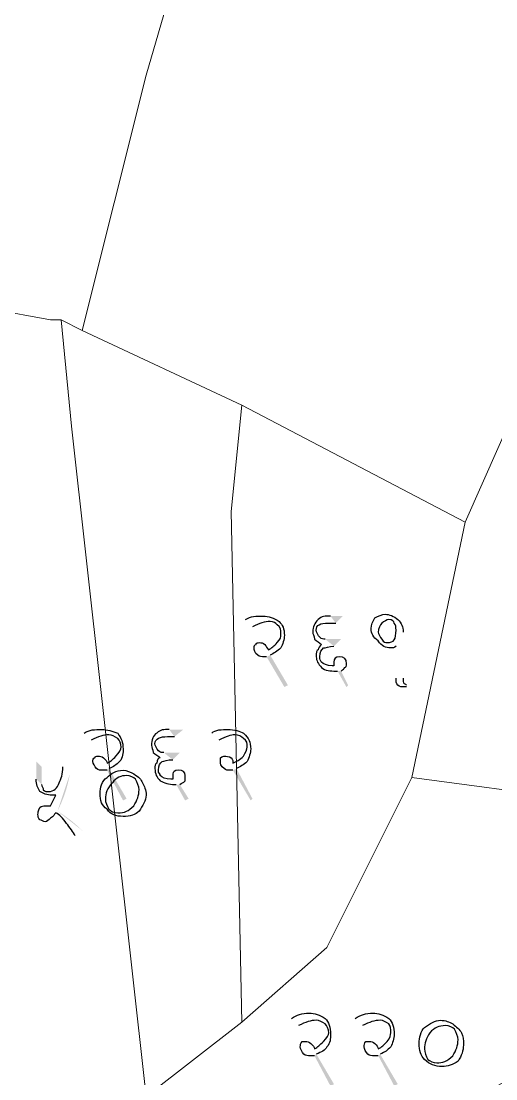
# Model space of a CAD drawing. Header units: metres. Extents: x 345912 to 349030, y 3061206 to 3061792.
# Drawn here: x 346064.92 to 346078.53, y 3061277.5 to 3061307.8 of the extents above; entities that cross this region are included whole.
import ezdxf

# ---------------------------------------------------------------- set-up
doc = ezdxf.new("R2010")
doc.units = ezdxf.units.M
doc.header["$MEASUREMENT"] = 0
doc.layers.add('PDF5_Geometry', color=7, linetype='Continuous')
doc.layers.add('PDF5_Solid Fills', color=7, linetype='Continuous')

msp = doc.modelspace()

# ---------------------------------------------------------------- hatches: boundary and pattern name
at = {"layer": 'PDF5_Solid Fills', "transparency": 33554559}
h = msp.add_hatch(color=256, dxfattribs=at)
h.paths.add_polyline_path([(346071.54974, 3061290.45085), (346071.34654, 3061290.65405)], flags=0)
h.paths.add_polyline_path([(346072.05774, 3061289.63805), (346072.56574, 3061288.77445), (346072.46414, 3061288.72365), (346071.95614, 3061289.58725)], flags=0)
h.paths.add_polyline_path([(346073.93734, 3061290.55245), (346074.14054, 3061290.75565), (346073.78494, 3061290.75565)], flags=0)
h.paths.add_polyline_path([(346073.98814, 3061289.18085), (346074.24214, 3061288.72365), (346074.29294, 3061288.77445), (346074.08974, 3061289.18085)], flags=0)
h.paths.add_polyline_path([(346073.88654, 3061289.89205), (346074.08974, 3061290.09525), (346073.63254, 3061290.09525)], flags=0)
h.paths.add_polyline_path([(346075.86774, 3061290.29845), (346075.86774, 3061288.97765)], flags=0)
h.paths.add_polyline_path([(346075.96934, 3061288.77445), (346075.96934, 3061288.72365)], flags=0)
h = msp.add_hatch(color=256, dxfattribs=at)
h.paths.add_polyline_path([(346066.92694, 3061287.19963), (346066.72374, 3061287.40283)], flags=0)
h.paths.add_polyline_path([(346067.43494, 3061286.38683), (346067.94294, 3061285.52323), (346067.84134, 3061285.47243), (346067.38414, 3061286.33603)], flags=0)
h.paths.add_polyline_path([(346069.31454, 3061287.30123), (346069.56854, 3061287.50443), (346069.16214, 3061287.50443)], flags=0)
h.paths.add_polyline_path([(346069.36534, 3061285.92963), (346069.61934, 3061285.47243), (346069.72094, 3061285.52323), (346069.46694, 3061285.92963)], flags=0)
h.paths.add_polyline_path([(346069.26374, 3061286.64083), (346069.46694, 3061286.84403), (346069.00974, 3061286.84403)], flags=0)
h.paths.add_polyline_path([(346070.58454, 3061287.19963), (346070.38134, 3061287.40283)], flags=0)
h.paths.add_polyline_path([(346071.09254, 3061286.38683), (346071.54974, 3061285.52323), (346071.49894, 3061285.47243), (346070.99094, 3061286.33603)], flags=0)
h = msp.add_hatch(color=256, dxfattribs=at)
h.paths.add_polyline_path([(346063.72653, 3061286.18365), (346063.52333, 3061286.38685)], flags=0)
h.paths.add_polyline_path([(346064.28533, 3061285.37085), (346064.74253, 3061284.50725), (346064.64093, 3061284.45645), (346064.18373, 3061285.32005)], flags=0)
h.paths.add_polyline_path([(346066.11413, 3061286.43765), (346066.31733, 3061286.23445)], flags=0)
h.paths.add_polyline_path([(346065.96173, 3061285.16765, 0.07569992), (346066.31733, 3061286.23445)], flags=0)
h.paths.add_polyline_path([(346066.67293, 3061284.60885, 0.05915123), (346065.96173, 3061285.16765)], flags=0)
h.paths.add_polyline_path([(346066.67293, 3061284.60885), (346066.46973, 3061284.45645)], flags=0)
h.paths.add_polyline_path([(346065.35213, 3061286.08205), (346065.35213, 3061286.59005), (346065.50453, 3061286.43765), (346065.50453, 3061285.92965)], flags=0)
h = msp.add_hatch(color=256, dxfattribs=at)
h.paths.add_polyline_path([(346072.87053, 3061279.02085), (346072.66733, 3061279.22405)], flags=0)
h.paths.add_polyline_path([(346073.37853, 3061278.20805), (346073.88653, 3061277.34445), (346073.78493, 3061277.29365), (346073.32773, 3061278.15725)], flags=0)
h.paths.add_polyline_path([(346074.69933, 3061279.02085), (346074.49613, 3061279.22405)], flags=0)
h.paths.add_polyline_path([(346075.20733, 3061278.20805), (346075.71533, 3061277.34445), (346075.61373, 3061277.29365), (346075.15653, 3061278.15725)], flags=0)

# ---------------------------------------------------------------- linework, layer by layer
at = {"layer": 'PDF5_Geometry', "lineweight": 9}
for points in [[(346076.42653, 3061327.89044), (346074.90254, 3061324.53764), (346068.80653, 3061325.75683), (346067.28254, 3061323.31844), (346070.33053, 3061321.79444), (346072.76895, 3061320.88004), (346068.50175, 3061306.24963), (346066.67294, 3061298.93444), (346066.06333, 3061299.23925), (346065.75854, 3061299.23925), (346062.40574, 3061299.84884), (346063.32014, 3061305.64004), (346059.05293, 3061307.77365), (346059.66254, 3061321.79444), (346063.62493, 3061323.31844), (346066.97773, 3061328.80485)], [(346076.42653, 3061327.89044), (346074.90254, 3061324.53764), (346068.80653, 3061325.75683), (346067.28254, 3061323.31844), (346070.33053, 3061321.79444), (346072.76895, 3061320.88004), (346068.50175, 3061306.24963), (346066.67294, 3061298.93444), (346066.06333, 3061299.23925), (346065.75854, 3061299.23925), (346062.40574, 3061299.84884), (346063.32014, 3061305.64004), (346059.05293, 3061307.77365), (346059.66254, 3061321.79444), (346063.62493, 3061323.31844), (346066.97773, 3061328.80485)], [(346088.31373, 3061318.13683), (346087.39933, 3061314.78403), (346084.04653, 3061304.72564), (346080.08414, 3061298.93444), (346077.64574, 3061293.44803), (346071.24493, 3061296.80085), (346066.67294, 3061298.93444), (346068.50175, 3061306.24963), (346072.76895, 3061320.88004), (346085.57053, 3061319.35604)], [(346088.31373, 3061318.13683), (346087.39933, 3061314.78403), (346084.04653, 3061304.72564), (346080.08414, 3061298.93444), (346077.64574, 3061293.44803), (346071.24493, 3061296.80085), (346066.67294, 3061298.93444), (346068.50175, 3061306.24963), (346072.76895, 3061320.88004), (346085.57053, 3061319.35604)], [(346094.10493, 3061302.59205), (346096.84814, 3061302.59205), (346098.06734, 3061302.59205), (346098.06734, 3061301.67764), (346095.93373, 3061290.40004), (346095.01933, 3061286.43764), (346087.39933, 3061286.13284), (346085.87534, 3061285.82803), (346080.69373, 3061285.52324), (346076.12175, 3061286.13284), (346077.64574, 3061293.44803), (346080.08414, 3061298.93444), (346084.04653, 3061304.72564)], [(346094.10493, 3061302.59205), (346096.84814, 3061302.59205), (346098.06734, 3061302.59205), (346098.06734, 3061301.67764), (346095.93373, 3061290.40004), (346095.01933, 3061286.43764), (346087.39933, 3061286.13284), (346085.87534, 3061285.82803), (346080.69373, 3061285.52324), (346076.12175, 3061286.13284), (346077.64574, 3061293.44803), (346080.08414, 3061298.93444), (346084.04653, 3061304.72564)], [(346066.06333, 3061299.23925), (346066.36814, 3061296.19123), (346068.50175, 3061276.98884), (346065.45373, 3061275.46485), (346065.14895, 3061275.46485), (346060.88174, 3061273.63604), (346058.74814, 3061272.41683), (346058.44334, 3061273.63604), (346057.52894, 3061283.08485), (346064.53933, 3061283.38963), (346064.53933, 3061287.65683), (346063.32014, 3061290.40004), (346062.40574, 3061292.83844), (346062.40574, 3061299.84884), (346065.75854, 3061299.23925)], [(346066.06333, 3061299.23925), (346066.36814, 3061296.19123), (346068.50175, 3061276.98884), (346065.45373, 3061275.46485), (346065.14895, 3061275.46485), (346060.88174, 3061273.63604), (346058.74814, 3061272.41683), (346058.44334, 3061273.63604), (346057.52894, 3061283.08485), (346064.53933, 3061283.38963), (346064.53933, 3061287.65683), (346063.32014, 3061290.40004), (346062.40574, 3061292.83844), (346062.40574, 3061299.84884), (346065.75854, 3061299.23925)], [(346066.67294, 3061298.93444), (346071.24493, 3061296.80085), (346070.94014, 3061293.75284), (346071.24493, 3061279.12243), (346068.50175, 3061276.98884), (346066.36814, 3061296.19123), (346066.06333, 3061299.23925)], [(346066.67294, 3061298.93444), (346071.24493, 3061296.80085), (346070.94014, 3061293.75284), (346071.24493, 3061279.12243), (346068.50175, 3061276.98884), (346066.36814, 3061296.19123), (346066.06333, 3061299.23925)], [(346077.64574, 3061293.44803), (346076.12175, 3061286.13284), (346073.68333, 3061281.25604), (346071.24493, 3061279.12243), (346070.94014, 3061293.75284), (346071.24493, 3061296.80085)], [(346077.64574, 3061293.44803), (346076.12175, 3061286.13284), (346073.68333, 3061281.25604), (346071.24493, 3061279.12243), (346070.94014, 3061293.75284), (346071.24493, 3061296.80085)], [(346085.87534, 3061285.82803), (346086.48493, 3061281.56085), (346085.87534, 3061281.25604), (346078.56014, 3061277.29365), (346075.20734, 3061274.85523), (346070.33053, 3061272.72164), (346065.75854, 3061271.50243), (346065.14895, 3061275.46485), (346065.45373, 3061275.46485), (346068.50175, 3061276.98884), (346071.24493, 3061279.12243), (346073.68333, 3061281.25604), (346076.12175, 3061286.13284), (346080.69373, 3061285.52324)], [(346085.87534, 3061285.82803), (346086.48493, 3061281.56085), (346085.87534, 3061281.25604), (346078.56014, 3061277.29365), (346075.20734, 3061274.85523), (346070.33053, 3061272.72164), (346065.75854, 3061271.50243), (346065.14895, 3061275.46485), (346065.45373, 3061275.46485), (346068.50175, 3061276.98884), (346071.24493, 3061279.12243), (346073.68333, 3061281.25604), (346076.12175, 3061286.13284), (346080.69373, 3061285.52324)]]:
    msp.add_lwpolyline(points, close=True, dxfattribs=at)
at = {"layer": 'PDF5_Geometry', "lineweight": 25}
for points in [[(346071.34654, 3061290.65405), (346071.49894, 3061290.75565), (346071.65134, 3061290.75565), (346071.85454, 3061290.75565)], [(346071.85454, 3061290.75565), (346072.00694, 3061290.75565), (346072.15934, 3061290.70485), (346072.31174, 3061290.60325)], [(346073.78494, 3061290.75565), (346073.63254, 3061290.75565), (346073.53094, 3061290.75565), (346073.42934, 3061290.65405)], [(346074.95334, 3061290.40005), (346074.95334, 3061290.50165), (346075.00414, 3061290.60325), (346075.05494, 3061290.70485)], [(346075.05494, 3061290.70485), (346075.15654, 3061290.75565), (346075.25814, 3061290.80645), (346075.35974, 3061290.80645)], [(346075.35974, 3061290.80645), (346075.46134, 3061290.80645), (346075.61374, 3061290.75565), (346075.71534, 3061290.65405)], [(346072.05774, 3061290.60325), (346071.90534, 3061290.60325), (346071.75294, 3061290.55245), (346071.54974, 3061290.45085)], [(346072.26094, 3061290.50165), (346072.21014, 3061290.55245), (346072.15934, 3061290.60325), (346072.05774, 3061290.60325)], [(346072.36254, 3061290.24765), (346072.36254, 3061290.34925), (346072.36254, 3061290.45085), (346072.26094, 3061290.50165)], [(346072.31174, 3061290.60325), (346072.41334, 3061290.50165), (346072.46414, 3061290.40005), (346072.46414, 3061290.19685)], [(346073.42934, 3061290.65405), (346073.32774, 3061290.55245), (346073.27694, 3061290.45085), (346073.27694, 3061290.29845)], [(346073.37854, 3061290.34925), (346073.37854, 3061290.50165), (346073.48014, 3061290.55245), (346073.73414, 3061290.55245)], [(346073.73414, 3061290.55245), (346073.78494, 3061290.55245), (346073.78494, 3061290.55245), (346073.83574, 3061290.55245)], [(346073.83574, 3061290.55245), (346073.88654, 3061290.55245), (346073.93734, 3061290.55245), (346073.93734, 3061290.55245)], [(346075.15654, 3061290.04445), (346075.00414, 3061290.14605), (346074.95334, 3061290.24765), (346074.95334, 3061290.40005)], [(346075.25814, 3061290.55245), (346075.20734, 3061290.50165), (346075.15654, 3061290.40005), (346075.15654, 3061290.29845)], [(346075.46134, 3061290.65405), (346075.41054, 3061290.65405), (346075.30894, 3061290.60325), (346075.25814, 3061290.55245)], [(346075.61374, 3061290.55245), (346075.61374, 3061290.60325), (346075.56294, 3061290.65405), (346075.46134, 3061290.65405)], [(346075.66454, 3061290.34925), (346075.66454, 3061290.45085), (346075.66454, 3061290.50165), (346075.61374, 3061290.55245)], [(346075.71534, 3061290.65405), (346075.81694, 3061290.55245), (346075.86774, 3061290.45085), (346075.86774, 3061290.29845)], [(346072.26094, 3061289.99365), (346072.36254, 3061290.09525), (346072.36254, 3061290.14605), (346072.36254, 3061290.24765)], [(346072.46414, 3061290.19685), (346072.46414, 3061290.09525), (346072.41334, 3061289.94285), (346072.36254, 3061289.84125)], [(346073.27694, 3061290.29845), (346073.27694, 3061290.24765), (346073.32774, 3061290.19685), (346073.32774, 3061290.09525)], [(346073.32774, 3061290.09525), (346073.37854, 3061290.04445), (346073.48014, 3061289.99365), (346073.53094, 3061289.94285)], [(346073.48014, 3061290.14605), (346073.42934, 3061290.19685), (346073.37854, 3061290.29845), (346073.37854, 3061290.34925)], [(346073.63254, 3061290.09525), (346073.58174, 3061290.09525), (346073.53094, 3061290.09525), (346073.48014, 3061290.14605)], [(346075.15654, 3061290.29845), (346075.15654, 3061290.24765), (346075.20734, 3061290.14605), (346075.25814, 3061290.09525)], [(346075.25814, 3061290.09525), (346075.30894, 3061289.99365), (346075.35974, 3061289.99365), (346075.41054, 3061289.99365)], [(346075.41054, 3061289.99365), (346075.61374, 3061289.99365), (346075.66454, 3061290.09525), (346075.66454, 3061290.34925)], [(346071.60054, 3061289.84125), (346071.60054, 3061289.89205), (346071.60054, 3061289.94285), (346071.65134, 3061289.94285)], [(346071.70214, 3061289.63805), (346071.60054, 3061289.68885), (346071.60054, 3061289.79045), (346071.60054, 3061289.84125)], [(346071.65134, 3061289.94285), (346071.65134, 3061289.99365), (346071.70214, 3061289.99365), (346071.75294, 3061289.99365)], [(346071.75294, 3061289.99365), (346071.80374, 3061289.99365), (346071.85454, 3061289.99365), (346071.90534, 3061289.94285)], [(346071.90534, 3061289.94285), (346071.95614, 3061289.89205), (346071.95614, 3061289.84125), (346072.00694, 3061289.79045)], [(346072.00694, 3061289.79045), (346072.10854, 3061289.84125), (346072.15934, 3061289.89205), (346072.26094, 3061289.99365)], [(346072.36254, 3061289.84125), (346072.26094, 3061289.73965), (346072.15934, 3061289.68885), (346072.05774, 3061289.63805)], [(346073.42934, 3061289.79045), (346073.37854, 3061289.79045), (346073.37854, 3061289.68885), (346073.37854, 3061289.58725)], [(346073.53094, 3061289.94285), (346073.48014, 3061289.89205), (346073.42934, 3061289.84125), (346073.42934, 3061289.79045)], [(346073.48014, 3061289.58725), (346073.48014, 3061289.73965), (346073.53094, 3061289.79045), (346073.58174, 3061289.84125)], [(346073.58174, 3061289.84125), (346073.63254, 3061289.84125), (346073.73414, 3061289.89205), (346073.88654, 3061289.89205)], [(346075.51214, 3061289.84125), (346075.35974, 3061289.84125), (346075.25814, 3061289.89205), (346075.15654, 3061290.04445)], [(346075.66454, 3061289.89205), (346075.61374, 3061289.84125), (346075.56294, 3061289.84125), (346075.51214, 3061289.84125)], [(346071.90534, 3061289.58725), (346071.80374, 3061289.58725), (346071.75294, 3061289.58725), (346071.70214, 3061289.63805)], [(346071.95614, 3061289.58725), (346071.95614, 3061289.58725), (346071.90534, 3061289.58725), (346071.90534, 3061289.58725)], [(346073.37854, 3061289.58725), (346073.37854, 3061289.48565), (346073.42934, 3061289.38405), (346073.53094, 3061289.28245)], [(346073.48014, 3061289.53645), (346073.48014, 3061289.53645), (346073.48014, 3061289.58725), (346073.48014, 3061289.58725)], [(346073.53094, 3061289.43485), (346073.53094, 3061289.43485), (346073.48014, 3061289.48565), (346073.48014, 3061289.53645)], [(346074.03894, 3061289.58725), (346073.93734, 3061289.58725), (346073.88654, 3061289.53645), (346073.88654, 3061289.43485)], [(346074.24214, 3061289.38405), (346074.24214, 3061289.53645), (346074.19134, 3061289.58725), (346074.03894, 3061289.58725)], [(346073.83574, 3061289.33325), (346073.68334, 3061289.33325), (346073.58174, 3061289.38405), (346073.53094, 3061289.43485)], [(346073.53094, 3061289.28245), (346073.63254, 3061289.18085), (346073.78494, 3061289.18085), (346073.93734, 3061289.18085)], [(346073.88654, 3061289.33325), (346073.88654, 3061289.33325), (346073.88654, 3061289.33325), (346073.83574, 3061289.33325)], [(346073.88654, 3061289.43485), (346073.88654, 3061289.43485), (346073.88654, 3061289.38405), (346073.88654, 3061289.38405)], [(346073.88654, 3061289.38405), (346073.88654, 3061289.38405), (346073.88654, 3061289.33325), (346073.88654, 3061289.33325)], [(346074.08974, 3061289.18085), (346074.14054, 3061289.23165), (346074.19134, 3061289.23165), (346074.19134, 3061289.28245)], [(346074.19134, 3061289.28245), (346074.24214, 3061289.28245), (346074.24214, 3061289.33325), (346074.24214, 3061289.38405)], [(346073.93734, 3061289.18085), (346073.93734, 3061289.18085), (346073.98814, 3061289.18085), (346073.98814, 3061289.18085)], [(346075.71534, 3061288.77445), (346075.66454, 3061288.82525), (346075.66454, 3061288.87605), (346075.66454, 3061288.97765)], [(346075.86774, 3061288.97765), (346075.86774, 3061288.92685), (346075.86774, 3061288.87605), (346075.86774, 3061288.87605)], [(346075.96934, 3061288.72365), (346075.81694, 3061288.72365), (346075.76614, 3061288.72365), (346075.71534, 3061288.77445)], [(346075.86774, 3061288.87605), (346075.86774, 3061288.82525), (346075.91854, 3061288.82525), (346075.96934, 3061288.77445)], [(346066.72374, 3061287.40283), (346066.87614, 3061287.50443), (346067.02854, 3061287.50443), (346067.23174, 3061287.50443)], [(346067.23174, 3061287.50443), (346067.38414, 3061287.50443), (346067.53654, 3061287.45363), (346067.68894, 3061287.40283)], [(346067.68894, 3061287.40283), (346067.79054, 3061287.25043), (346067.84134, 3061287.14883), (346067.84134, 3061286.94563)], [(346068.80654, 3061287.40283), (346068.70494, 3061287.35203), (346068.65414, 3061287.19963), (346068.65414, 3061287.04723)], [(346069.16214, 3061287.50443), (346069.00974, 3061287.50443), (346068.90814, 3061287.50443), (346068.80654, 3061287.40283)], [(346070.38134, 3061287.40283), (346070.48294, 3061287.50443), (346070.68614, 3061287.50443), (346070.83854, 3061287.50443)], [(346070.83854, 3061287.50443), (346071.04174, 3061287.50443), (346071.19414, 3061287.45363), (346071.29574, 3061287.40283)], [(346071.29574, 3061287.40283), (346071.44814, 3061287.25043), (346071.49894, 3061287.14883), (346071.49894, 3061286.94563)], [(346067.43494, 3061287.35203), (346067.28254, 3061287.35203), (346067.13014, 3061287.30123), (346066.92694, 3061287.19963)], [(346067.68894, 3061287.25043), (346067.58734, 3061287.30123), (346067.53654, 3061287.35203), (346067.43494, 3061287.35203)], [(346067.79054, 3061286.99643), (346067.79054, 3061287.09803), (346067.73974, 3061287.19963), (346067.68894, 3061287.25043)], [(346068.75574, 3061287.09803), (346068.75574, 3061287.25043), (346068.90814, 3061287.30123), (346069.11134, 3061287.30123)], [(346068.85734, 3061286.89483), (346068.80654, 3061286.94563), (346068.75574, 3061287.04723), (346068.75574, 3061287.09803)], [(346069.11134, 3061287.30123), (346069.16214, 3061287.30123), (346069.21294, 3061287.30123), (346069.21294, 3061287.30123)], [(346069.21294, 3061287.30123), (346069.26374, 3061287.30123), (346069.31454, 3061287.30123), (346069.31454, 3061287.30123)], [(346071.04174, 3061287.35203), (346070.94014, 3061287.35203), (346070.78774, 3061287.30123), (346070.58454, 3061287.19963)], [(346071.29574, 3061287.25043), (346071.24494, 3061287.30123), (346071.14334, 3061287.35203), (346071.04174, 3061287.35203)], [(346071.39734, 3061286.99643), (346071.39734, 3061287.09803), (346071.39734, 3061287.19963), (346071.29574, 3061287.25043)], [(346067.63814, 3061286.74243), (346067.73974, 3061286.84403), (346067.79054, 3061286.94563), (346067.79054, 3061286.99643)], [(346067.84134, 3061286.94563), (346067.84134, 3061286.84403), (346067.84134, 3061286.69163), (346067.73974, 3061286.59003)], [(346068.65414, 3061287.04723), (346068.65414, 3061286.99643), (346068.70494, 3061286.94563), (346068.70494, 3061286.84403)], [(346068.70494, 3061286.84403), (346068.75574, 3061286.79323), (346068.85734, 3061286.74243), (346068.90814, 3061286.69163)], [(346069.00974, 3061286.84403), (346068.95894, 3061286.84403), (346068.90814, 3061286.84403), (346068.85734, 3061286.89483)], [(346071.29574, 3061286.74243), (346071.34654, 3061286.84403), (346071.39734, 3061286.94563), (346071.39734, 3061286.99643)], [(346071.49894, 3061286.94563), (346071.49894, 3061286.84403), (346071.44814, 3061286.69163), (346071.39734, 3061286.59003)], [(346066.97774, 3061286.59003), (346066.97774, 3061286.64083), (346066.97774, 3061286.69163), (346067.02854, 3061286.69163)], [(346067.07934, 3061286.38683), (346067.02854, 3061286.43763), (346066.97774, 3061286.53923), (346066.97774, 3061286.59003)], [(346067.02854, 3061286.69163), (346067.02854, 3061286.74243), (346067.07934, 3061286.74243), (346067.13014, 3061286.74243)], [(346067.13014, 3061286.74243), (346067.18094, 3061286.74243), (346067.23174, 3061286.74243), (346067.28254, 3061286.69163)], [(346067.28254, 3061286.69163), (346067.33334, 3061286.64083), (346067.38414, 3061286.59003), (346067.38414, 3061286.53923)], [(346067.38414, 3061286.53923), (346067.48574, 3061286.59003), (346067.53654, 3061286.64083), (346067.63814, 3061286.74243)], [(346067.73974, 3061286.59003), (346067.63814, 3061286.48843), (346067.58734, 3061286.43763), (346067.43494, 3061286.38683)], [(346068.80654, 3061286.53923), (346068.75574, 3061286.53923), (346068.75574, 3061286.43763), (346068.75574, 3061286.38683)], [(346068.90814, 3061286.69163), (346068.85734, 3061286.69163), (346068.80654, 3061286.64083), (346068.80654, 3061286.53923)], [(346068.85734, 3061286.33603), (346068.85734, 3061286.48843), (346068.90814, 3061286.53923), (346068.95894, 3061286.59003)], [(346068.95894, 3061286.59003), (346069.00974, 3061286.59003), (346069.11134, 3061286.64083), (346069.26374, 3061286.64083)], [(346070.63534, 3061286.69163), (346070.68614, 3061286.74243), (346070.73694, 3061286.74243), (346070.73694, 3061286.74243)], [(346070.63534, 3061286.59003), (346070.63534, 3061286.64083), (346070.63534, 3061286.69163), (346070.63534, 3061286.69163)], [(346070.73694, 3061286.38683), (346070.63534, 3061286.43763), (346070.63534, 3061286.53923), (346070.63534, 3061286.59003)], [(346070.73694, 3061286.74243), (346070.78774, 3061286.74243), (346070.88934, 3061286.74243), (346070.94014, 3061286.69163)], [(346070.94014, 3061286.69163), (346070.99094, 3061286.64083), (346070.99094, 3061286.59003), (346070.99094, 3061286.53923)], [(346070.99094, 3061286.53923), (346071.09254, 3061286.59003), (346071.19414, 3061286.64083), (346071.29574, 3061286.74243)], [(346071.39734, 3061286.59003), (346071.29574, 3061286.48843), (346071.19414, 3061286.43763), (346071.09254, 3061286.38683)], [(346066.01253, 3061285.98045), (346066.06333, 3061286.08205), (346066.11413, 3061286.23445), (346066.11413, 3061286.43765)], [(346067.28254, 3061286.33603), (346067.18094, 3061286.33603), (346067.13014, 3061286.33603), (346067.07934, 3061286.38683)], [(346067.38414, 3061286.33603), (346067.33334, 3061286.33603), (346067.28254, 3061286.33603), (346067.28254, 3061286.33603)], [(346067.38413, 3061286.13285), (346067.48573, 3061286.23445), (346067.63813, 3061286.33605), (346067.84133, 3061286.33605)], [(346067.94293, 3061286.18365), (346067.79053, 3061286.18365), (346067.63813, 3061286.13285), (346067.53653, 3061285.98045)], [(346067.84133, 3061286.33605), (346067.94293, 3061286.33605), (346068.04453, 3061286.28525), (346068.14613, 3061286.23445)], [(346068.19693, 3061286.08205), (346068.14613, 3061286.13285), (346068.04453, 3061286.18365), (346067.94293, 3061286.18365)], [(346068.14613, 3061286.23445), (346068.29853, 3061286.13285), (346068.34933, 3061286.08205), (346068.40013, 3061285.98045)], [(346068.75574, 3061286.38683), (346068.75574, 3061286.23443), (346068.80654, 3061286.13283), (346068.90814, 3061286.03123)], [(346068.85734, 3061286.28523), (346068.85734, 3061286.33603), (346068.85734, 3061286.33603), (346068.85734, 3061286.33603)], [(346068.90814, 3061286.18363), (346068.90814, 3061286.18363), (346068.90814, 3061286.23443), (346068.85734, 3061286.28523)], [(346069.21294, 3061286.08203), (346069.06054, 3061286.08203), (346068.95894, 3061286.13283), (346068.90814, 3061286.18363)], [(346069.41614, 3061286.33603), (346069.31454, 3061286.33603), (346069.26374, 3061286.28523), (346069.26374, 3061286.23443)], [(346069.26374, 3061286.23443), (346069.26374, 3061286.18363), (346069.26374, 3061286.18363), (346069.26374, 3061286.18363)], [(346069.26374, 3061286.18363), (346069.26374, 3061286.18363), (346069.26374, 3061286.13283), (346069.26374, 3061286.13283)], [(346069.61934, 3061286.18363), (346069.61934, 3061286.28523), (346069.56854, 3061286.33603), (346069.41614, 3061286.33603)], [(346069.61934, 3061286.03123), (346069.61934, 3061286.03123), (346069.61934, 3061286.08203), (346069.61934, 3061286.18363)], [(346070.94014, 3061286.33603), (346070.83854, 3061286.33603), (346070.78774, 3061286.33603), (346070.73694, 3061286.38683)], [(346070.99094, 3061286.33603), (346070.99094, 3061286.33603), (346070.94014, 3061286.33603), (346070.94014, 3061286.33603)], [(346065.45373, 3061285.72645), (346065.40293, 3061285.82805), (346065.35213, 3061285.92965), (346065.35213, 3061286.08205)], [(346065.50453, 3061285.92965), (346065.50453, 3061285.87885), (346065.55533, 3061285.82805), (346065.55533, 3061285.77725)], [(346065.70773, 3061285.72645), (346065.86013, 3061285.72645), (346065.96173, 3061285.82805), (346066.01253, 3061285.98045)], [(346067.18093, 3061285.67565), (346067.18093, 3061285.82805), (346067.23173, 3061286.03125), (346067.38413, 3061286.13285)], [(346067.53653, 3061285.98045), (346067.38413, 3061285.82805), (346067.33333, 3061285.67565), (346067.33333, 3061285.52325)], [(346068.29853, 3061285.77725), (346068.29853, 3061285.87885), (346068.24773, 3061285.98045), (346068.19693, 3061286.08205)], [(346068.40013, 3061285.98045), (346068.45093, 3061285.87885), (346068.50173, 3061285.77725), (346068.50173, 3061285.62485)], [(346068.90814, 3061286.03123), (346069.00974, 3061285.98043), (346069.16214, 3061285.92963), (346069.31454, 3061285.92963)], [(346069.26374, 3061286.08203), (346069.26374, 3061286.08203), (346069.26374, 3061286.08203), (346069.21294, 3061286.08203)], [(346069.26374, 3061286.13283), (346069.26374, 3061286.13283), (346069.26374, 3061286.08203), (346069.26374, 3061286.08203)], [(346069.31454, 3061285.92963), (346069.31454, 3061285.92963), (346069.36534, 3061285.92963), (346069.36534, 3061285.92963)], [(346069.46694, 3061285.92963), (346069.51774, 3061285.98043), (346069.56854, 3061285.98043), (346069.61934, 3061286.03123)], [(346065.80933, 3061285.62485), (346065.65693, 3061285.62485), (346065.55533, 3061285.67565), (346065.45373, 3061285.72645)], [(346065.55533, 3061285.77725), (346065.60613, 3061285.72645), (346065.65693, 3061285.72645), (346065.70773, 3061285.72645)], [(346065.75853, 3061285.32005), (346065.80933, 3061285.42165), (346065.86013, 3061285.52325), (346065.91093, 3061285.62485)], [(346065.91093, 3061285.62485), (346065.86013, 3061285.62485), (346065.80933, 3061285.62485), (346065.80933, 3061285.62485)], [(346067.38413, 3061285.21845), (346067.23173, 3061285.32005), (346067.18093, 3061285.47245), (346067.18093, 3061285.67565)], [(346068.14613, 3061285.32005), (346068.24773, 3061285.47245), (346068.29853, 3061285.62485), (346068.29853, 3061285.77725)], [(346068.50173, 3061285.62485), (346068.50173, 3061285.47245), (346068.40013, 3061285.32005), (346068.29853, 3061285.16765)], [(346065.40293, 3061285.06605), (346065.40293, 3061285.11685), (346065.40293, 3061285.16765), (346065.45373, 3061285.26925)], [(346065.45373, 3061285.26925), (346065.50453, 3061285.32005), (346065.55533, 3061285.32005), (346065.60613, 3061285.32005)], [(346065.60613, 3061285.32005), (346065.65693, 3061285.32005), (346065.75853, 3061285.32005), (346065.75853, 3061285.32005)], [(346067.33333, 3061285.52325), (346067.33333, 3061285.42165), (346067.38413, 3061285.32005), (346067.43493, 3061285.21845)], [(346067.68893, 3061285.11685), (346067.89213, 3061285.11685), (346067.99373, 3061285.16765), (346068.14613, 3061285.32005)], [(346065.45373, 3061284.91365), (346065.40293, 3061284.96445), (346065.40293, 3061285.01525), (346065.40293, 3061285.06605)], [(346065.75853, 3061284.96445), (346065.70773, 3061284.91365), (346065.65693, 3061284.86285), (346065.60613, 3061284.86285)], [(346065.91093, 3061285.11685), (346065.86013, 3061285.06605), (346065.86013, 3061285.01525), (346065.75853, 3061284.96445)], [(346066.21573, 3061284.81205), (346066.11413, 3061284.96445), (346066.01253, 3061285.06605), (346065.91093, 3061285.11685)], [(346067.84133, 3061285.01525), (346067.63813, 3061285.01525), (346067.48573, 3061285.06605), (346067.38413, 3061285.21845)], [(346067.43493, 3061285.21845), (346067.48573, 3061285.16765), (346067.58733, 3061285.11685), (346067.68893, 3061285.11685)], [(346068.29853, 3061285.16765), (346068.19693, 3061285.06605), (346068.04453, 3061285.01525), (346067.84133, 3061285.01525)], [(346065.60613, 3061284.86285), (346065.55533, 3061284.86285), (346065.50453, 3061284.91365), (346065.45373, 3061284.91365)], [(346066.46973, 3061284.45645), (346066.41893, 3061284.55805), (346066.31733, 3061284.71045), (346066.21573, 3061284.81205)], [(346072.66733, 3061279.22405), (346072.81973, 3061279.32565), (346072.97213, 3061279.37645), (346073.17533, 3061279.37645)], [(346073.17533, 3061279.37645), (346073.32773, 3061279.37645), (346073.48013, 3061279.32565), (346073.63253, 3061279.22405)], [(346073.63253, 3061279.22405), (346073.73413, 3061279.12245), (346073.78493, 3061278.97005), (346073.78493, 3061278.76685)], [(346074.49613, 3061279.22405), (346074.64853, 3061279.32565), (346074.80093, 3061279.37645), (346075.00413, 3061279.37645)], [(346075.00413, 3061279.37645), (346075.15653, 3061279.37645), (346075.30893, 3061279.32565), (346075.46133, 3061279.22405)], [(346075.46133, 3061279.22405), (346075.56293, 3061279.12245), (346075.61373, 3061278.97005), (346075.61373, 3061278.76685)], [(346073.37853, 3061279.17325), (346073.22613, 3061279.17325), (346073.07373, 3061279.12245), (346072.87053, 3061279.02085)], [(346073.63253, 3061279.07165), (346073.53093, 3061279.12245), (346073.48013, 3061279.17325), (346073.37853, 3061279.17325)], [(346073.73413, 3061278.81765), (346073.73413, 3061278.91925), (346073.68333, 3061279.02085), (346073.63253, 3061279.07165)], [(346075.20733, 3061279.17325), (346075.05493, 3061279.17325), (346074.90253, 3061279.12245), (346074.69933, 3061279.02085)], [(346075.46133, 3061279.07165), (346075.35973, 3061279.12245), (346075.30893, 3061279.17325), (346075.20733, 3061279.17325)], [(346075.51213, 3061278.81765), (346075.51213, 3061278.91925), (346075.51213, 3061279.02085), (346075.46133, 3061279.07165)], [(346076.32493, 3061278.51285), (346076.32493, 3061278.66525), (346076.37573, 3061278.86845), (346076.47733, 3061278.97005)], [(346076.47733, 3061278.97005), (346076.62973, 3061279.07165), (346076.78213, 3061279.17325), (346076.93453, 3061279.17325)], [(346077.08693, 3061279.02085), (346076.88373, 3061279.02085), (346076.78213, 3061278.97005), (346076.62973, 3061278.81765)], [(346076.93453, 3061279.17325), (346077.08693, 3061279.17325), (346077.18853, 3061279.12245), (346077.29013, 3061279.07165)], [(346077.34093, 3061278.91925), (346077.29013, 3061278.97005), (346077.18853, 3061279.02085), (346077.08693, 3061279.02085)], [(346077.29013, 3061279.07165), (346077.39173, 3061278.97005), (346077.49333, 3061278.91925), (346077.54413, 3061278.81765)], [(346077.44253, 3061278.61445), (346077.44253, 3061278.71605), (346077.39173, 3061278.81765), (346077.34093, 3061278.91925)], [(346073.58173, 3061278.56365), (346073.68333, 3061278.66525), (346073.73413, 3061278.76685), (346073.73413, 3061278.81765)], [(346073.78493, 3061278.76685), (346073.78493, 3061278.66525), (346073.78493, 3061278.51285), (346073.68333, 3061278.41125)], [(346075.41053, 3061278.56365), (346075.51213, 3061278.66525), (346075.51213, 3061278.76685), (346075.51213, 3061278.81765)], [(346075.61373, 3061278.76685), (346075.61373, 3061278.66525), (346075.56293, 3061278.51285), (346075.51213, 3061278.41125)], [(346076.62973, 3061278.81765), (346076.52813, 3061278.66525), (346076.47733, 3061278.51285), (346076.47733, 3061278.36045)], [(346077.29013, 3061278.15725), (346077.39173, 3061278.30965), (346077.44253, 3061278.46205), (346077.44253, 3061278.61445)], [(346077.54413, 3061278.81765), (346077.59493, 3061278.71605), (346077.59493, 3061278.61445), (346077.59493, 3061278.46205)], [(346072.92133, 3061278.41125), (346072.92133, 3061278.46205), (346072.92133, 3061278.51285), (346072.97213, 3061278.56365)], [(346073.02293, 3061278.20805), (346072.97213, 3061278.25885), (346072.92133, 3061278.36045), (346072.92133, 3061278.41125)], [(346072.97213, 3061278.56365), (346072.97213, 3061278.56365), (346073.02293, 3061278.56365), (346073.07373, 3061278.56365)], [(346073.07373, 3061278.56365), (346073.12453, 3061278.56365), (346073.17533, 3061278.56365), (346073.22613, 3061278.51285)], [(346073.22613, 3061278.51285), (346073.27693, 3061278.46205), (346073.32773, 3061278.41125), (346073.32773, 3061278.36045)], [(346073.32773, 3061278.36045), (346073.42933, 3061278.41125), (346073.48013, 3061278.46205), (346073.58173, 3061278.56365)], [(346073.68333, 3061278.41125), (346073.63253, 3061278.30965), (346073.53093, 3061278.25885), (346073.37853, 3061278.20805)], [(346074.75013, 3061278.41125), (346074.75013, 3061278.46205), (346074.75013, 3061278.51285), (346074.80093, 3061278.56365)], [(346074.85173, 3061278.20805), (346074.80093, 3061278.25885), (346074.75013, 3061278.36045), (346074.75013, 3061278.41125)], [(346074.80093, 3061278.56365), (346074.80093, 3061278.56365), (346074.85173, 3061278.56365), (346074.90253, 3061278.56365)], [(346074.90253, 3061278.56365), (346074.95333, 3061278.56365), (346075.00413, 3061278.56365), (346075.05493, 3061278.51285)], [(346075.05493, 3061278.51285), (346075.10573, 3061278.46205), (346075.15653, 3061278.41125), (346075.15653, 3061278.36045)], [(346075.15653, 3061278.36045), (346075.25813, 3061278.41125), (346075.30893, 3061278.46205), (346075.41053, 3061278.56365)], [(346075.51213, 3061278.41125), (346075.41053, 3061278.30965), (346075.35973, 3061278.25885), (346075.20733, 3061278.20805)], [(346076.47733, 3061278.05565), (346076.37573, 3061278.15725), (346076.32493, 3061278.30965), (346076.32493, 3061278.51285)], [(346076.47733, 3061278.36045), (346076.47733, 3061278.25885), (346076.52813, 3061278.15725), (346076.57893, 3061278.05565)], [(346077.59493, 3061278.46205), (346077.59493, 3061278.30965), (346077.54413, 3061278.15725), (346077.44253, 3061278.00485)], [(346073.22613, 3061278.15725), (346073.12453, 3061278.15725), (346073.07373, 3061278.15725), (346073.02293, 3061278.20805)], [(346073.32773, 3061278.15725), (346073.27693, 3061278.15725), (346073.22613, 3061278.15725), (346073.22613, 3061278.15725)], [(346075.05493, 3061278.15725), (346074.95333, 3061278.15725), (346074.90253, 3061278.15725), (346074.85173, 3061278.20805)], [(346075.15653, 3061278.15725), (346075.10573, 3061278.15725), (346075.05493, 3061278.15725), (346075.05493, 3061278.15725)], [(346076.98533, 3061277.85245), (346076.78213, 3061277.85245), (346076.62973, 3061277.90325), (346076.47733, 3061278.05565)], [(346076.57893, 3061278.05565), (346076.62973, 3061278.00485), (346076.73133, 3061277.95405), (346076.83293, 3061277.95405)], [(346076.83293, 3061277.95405), (346076.98533, 3061277.95405), (346077.13773, 3061278.00485), (346077.29013, 3061278.15725)], [(346077.44253, 3061278.00485), (346077.29013, 3061277.90325), (346077.13773, 3061277.85245), (346076.98533, 3061277.85245)]]:
    msp.add_open_spline(points, degree=3, dxfattribs=at)

doc.saveas('drawing.dxf')
